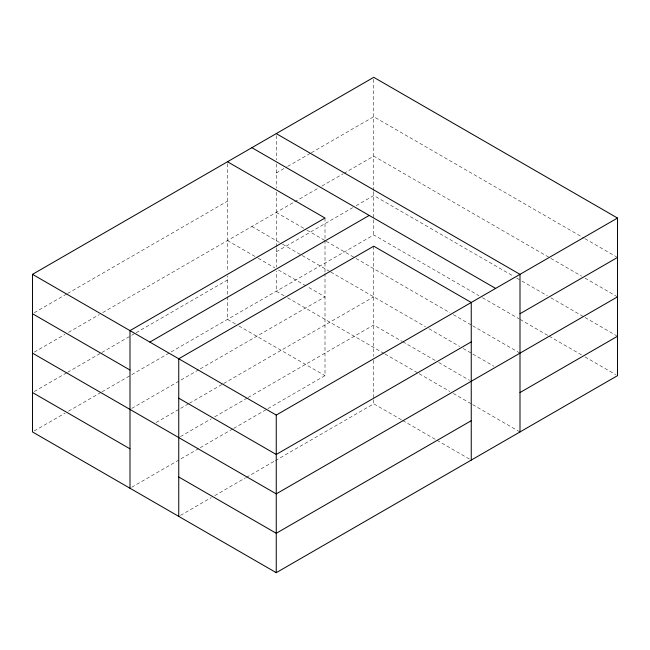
<?xml version="1.0" encoding="UTF-8"?>
<svg xmlns="http://www.w3.org/2000/svg" width="650" height="650" viewBox="0 0 650 650"><rect width="100%" height="100%" fill="white"/><g stroke="black" fill="none" stroke-linecap="round" stroke-linejoin="round"><path stroke-width="0.49" stroke-dasharray="3.25 2.44" d="M34.255 312.723L66.755 293.963M67.632 293.459L227.5 201.159M276.25 173.014L286.788 166.928M287.666 166.424L310.505 153.237M311.382 152.726L373.75 116.724L584.179 238.217M34.255 352.129L65 334.384M68.51 332.353L99.255 314.6M102.773 312.577L293.816 202.272M294.694 201.768L318.411 188.077M321.929 186.046L343.005 173.875M343.882 173.371L373.75 156.13L549.989 257.879M34.255 391.536L66.755 372.775M67.632 372.263L101.01 352.991M101.896 352.487L130.877 335.749M131.755 335.246L135.273 333.214M136.151 332.711L227.5 279.971M276.25 251.818L352.666 207.699M356.184 205.676L373.75 195.528L513.159 276.023M34.255 430.942L65.041 413.164M68.51 411.166L101.099 392.348M101.985 391.836L131.007 375.082M131.755 374.652L373.75 234.934L478.969 295.685M131.755 408.419L199.396 369.371M200.273 368.867L325 296.855L307.434 286.715M156.13 422.5L179.822 408.817M180.7 408.314L188.597 403.748M189.475 403.244L222.82 383.996M223.697 383.484L373.75 296.855M180.505 436.564L211.25 418.819M214.76 416.788L247.26 398.027M248.146 397.516L373.75 325L401.854 341.226M131.755 487.232L199.396 448.183M200.273 447.671L232.773 428.911M233.651 428.407L267.028 409.134M267.906 408.623L325 375.659L325 273.618M180.505 515.377L211.25 497.624M214.76 495.601L245.505 477.848M246.382 477.344L274.495 461.11M275.373 460.606L373.75 403.812L401.854 420.038M585.057 238.721L616.622 256.945M550.867 258.383L581.555 276.096M585.057 278.127L617.5 296.855M516.669 278.046L521.048 280.572M521.926 281.084L547.357 295.758M550.867 297.789L584.179 317.021M585.057 317.525L616.622 335.749M482.471 297.708L519.301 318.963M520.179 319.475L548.234 335.668M549.112 336.18L581.555 354.908M585.057 356.931L615.745 374.652M276.25 212.42L306.061 229.629M306.938 230.132L325.349 240.768M326.227 241.272L355.16 257.977M356.037 258.481L449.857 312.65M453.367 314.673L471.778 325.301M472.656 325.812L520 353.145M251.875 226.493L281.686 243.701M282.563 244.205L329.908 271.546M330.785 272.049L425.482 326.723M428.992 328.746L459.68 346.466M463.182 348.489L471.949 353.551M472.826 354.055L493.87 366.202M227.5 240.565L257.368 257.806M258.245 258.31L274.934 267.946M278.444 269.977L306.556 286.203M402.74 341.738L435.24 360.498M438.75 362.529L469.495 380.274M284.139 295.783L276.25 291.224L276.25 271.017M287.649 297.806L384.093 353.494M384.971 353.998L418.291 373.23M419.169 373.742L449.857 391.454M453.367 393.486L471.778 404.113M472.656 404.617L520 431.957M235.406 323.936L227.5 319.369L227.5 275.925M238.916 325.967L325 375.659M402.74 420.542L436.118 439.814M436.995 440.318L469.495 459.087M373.75 79.341L373.75 190.482M373.75 191.49L373.75 218.766M373.75 219.781L373.75 234.934M373.75 246.188L373.75 356.322M373.75 360.36L373.75 398.759M373.75 399.766L373.75 403.812M325 218.043L325 239.265M325 240.273L325 272.602M276.25 135.631L276.25 159.876M276.25 163.922L276.25 188.167M276.25 192.213L276.25 246.773M276.25 247.78L276.25 266.979M227.5 163.776L227.5 271.887"/><path stroke-width="0.97" d="M32.5 274.341L373.75 77.317L617.5 218.043L617.5 375.659L276.25 572.683L32.5 431.957L32.5 274.341L276.25 415.066L617.5 218.043M149.849 342.087L369.224 215.434M471.25 341.884L276.25 454.472L178.75 398.182M520 313.739L617.5 257.449M617.5 296.855L276.25 493.87L32.5 353.145M471.25 420.696L276.25 533.276L178.75 476.986M520 392.551L617.5 336.261M276.25 133.607L520 274.341L520 431.957M251.875 147.68L495.625 288.413M227.5 161.752L325 218.043L130 330.631L130 488.247M32.5 313.739L130 370.029M32.5 392.551L130 448.841M471.25 460.102L471.25 302.486L373.75 246.188L178.75 358.776L178.75 516.392M276.25 415.066L276.25 572.683"/></g></svg>
